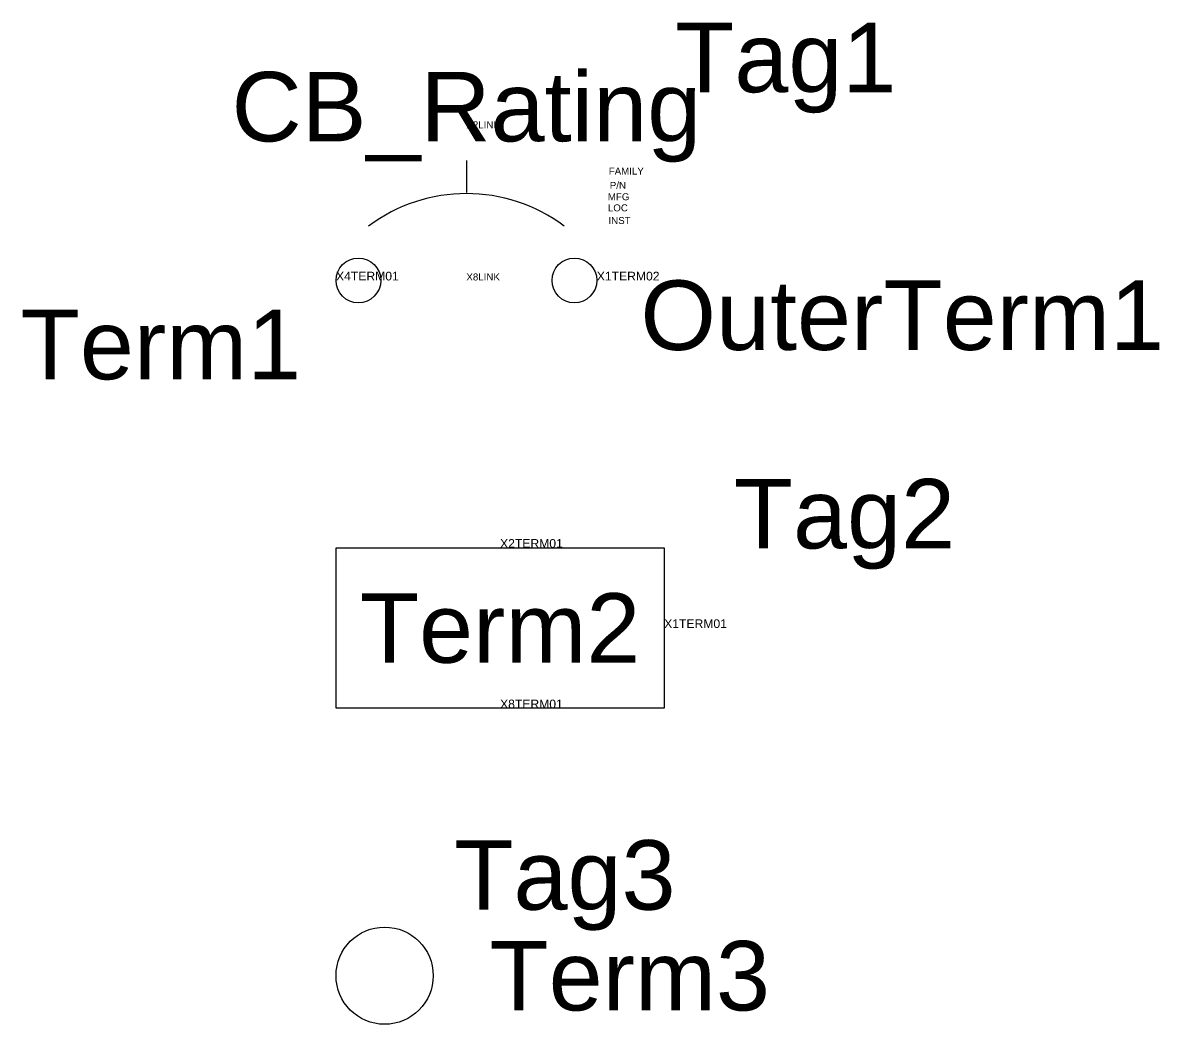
# Model space of a CAD drawing. Header units: inches. Extents: x -0.45 to 3.89, y -1.07 to 0.37.
# Drawn here: x -0.451 to 1.184, y -1.07 to 0.371 of the extents above; entities outside this region: 3.
import ezdxf
from ezdxf.enums import TextEntityAlignment as Align

# ---------------------------------------------------------------- set-up
doc = ezdxf.new("R2010")
doc.units = ezdxf.units.IN
doc.header["$MEASUREMENT"] = 0
doc.styles.add('INERCONNECT TABLES', font='arial.ttf', dxfattribs={"height": 0.1})
doc.styles.add('WD', font='arial.ttf', dxfattribs={"height": 1})

msp = doc.modelspace()

# ---------------------------------------------------------------- linework, layer by layer
msp.add_line((0.1875, 0.1727), (0.1875, 0.1265))
msp.add_lwpolyline([(0, -0.3845), (0.4719, -0.3845), (0.4719, -0.6154), (0, -0.6154)], close=True)
for centre, radius in [((0.0322, 0), 0.0322), ((0.3428, 0), 0.0322), ((0.0699, -1), 0.0699)]:
    msp.add_circle(centre, radius)
msp.add_arc((0.1875, -0.1094), 0.2344, 53.1301, 126.8699)

# ---------------------------------------------------------------- texts
at = {"style": 'INERCONNECT TABLES', "flags": 8}
for tag, text, p in [('Tag1', 'CB', (0.4875, 0.3207)), ('Desc1', '', (3.5, 0)), ('Desc2', '', (3.5, -0.15)), ('Desc3', '', (3.5, -0.3))]:
    msp.add_attdef(tag, text=text, height=0.1, dxfattribs=at).set_placement(p, align=Align.MIDDLE_LEFT)
msp.add_attdef('CB_Rating', text='', height=0.1, dxfattribs=at).set_placement((0.1875, 0.2), align=Align.CENTER)
at = {"flags": 9}
for tag, p, s, height, style in [('X2LINK', (0.1875, 0.2188), '', 0.01, 'WD'), ('FAMILY', (0.3922, 0.1523), 'CB', 0.01, 'WD'), ('P/N', (0.3937, 0.1318), '', 0.01, 'INERCONNECT TABLES'), ('MFG', (0.3909, 0.1154), '', 0.01, 'INERCONNECT TABLES'), ('LOC', (0.391, 0.0994), '', 0.01, 'INERCONNECT TABLES'), ('INST', (0.3918, 0.0812), '', 0.01, 'INERCONNECT TABLES'), ('X4TERM01', (0, 0), '', 0.0125, 'WD'), ('X4TERM01', (0, 0), '', 0.0125, 'WD'), ('X8LINK', (0.1875, 0), '', 0.01, 'WD'), ('X1TERM02', (0.375, 0), '', 0.0125, 'WD'), ('X2TERM01', (0.2359, -0.3845), '', 0.0125, 'WD'), ('X1TERM01', (0.4719, -0.4999), '', 0.0125, 'WD'), ('X8TERM01', (0.2359, -0.6154), '', 0.0125, 'WD')]:
    msp.add_attdef(tag, p, s, height=height, dxfattribs=dict(at, style=style))
at = {"linetype": 'Continuous', "style": 'INERCONNECT TABLES', "flags": 8}
msp.add_attdef('OuterTerm1', text='', height=0.1, dxfattribs=at).set_placement((0.4378, 0), align=Align.TOP_LEFT)
at = {"style": 'INERCONNECT TABLES'}
msp.add_attdef('Term1', text='', height=0.1, dxfattribs=at).set_placement((-0.0501, -0.0422), align=Align.TOP_RIGHT)
at = {"linetype": 'Continuous', "style": 'INERCONNECT TABLES', "flags": 8}
for tag, p in [('Tag2', (0.5719, -0.3355)), ('Tag3', (0.1699, -0.8551)), ('Term3', (0.2205, -1))]:
    msp.add_attdef(tag, text='', height=0.1, dxfattribs=at).set_placement(p, align=Align.MIDDLE_LEFT)
msp.add_attdef('Term2', text='', height=0.1, dxfattribs=at).set_placement((0.2359, -0.4999), align=Align.MIDDLE_CENTER)

doc.saveas('drawing.dxf')
